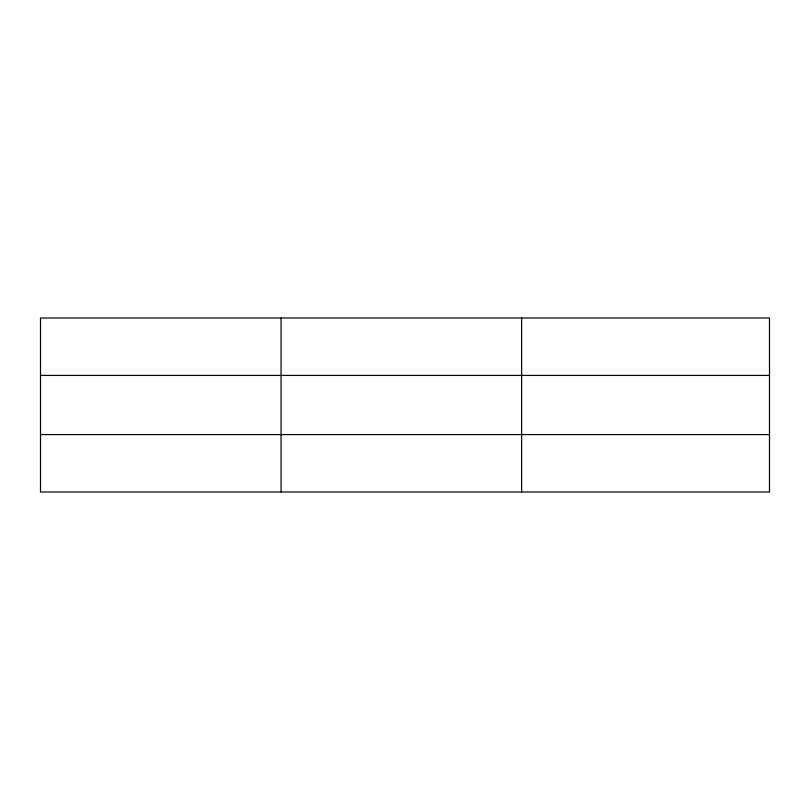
<?xml version="1.0" encoding="UTF-8"?>
<svg xmlns="http://www.w3.org/2000/svg" width="810" height="810" viewBox="0 0 810 810"><rect width="100%" height="100%" fill="white"/><g stroke="black" fill="none" stroke-linecap="round" stroke-linejoin="round"><path stroke-width="1.21" d="M281.07 318.006L281.07 491.994M521.64 318.006L521.64 491.994M40.5 375.425L769.5 375.425M40.5 434.575L769.5 434.575M769.5 463.29L769.5 491.994L40.5 491.994L40.5 318.006L769.5 318.006L769.5 463.29"/></g></svg>
